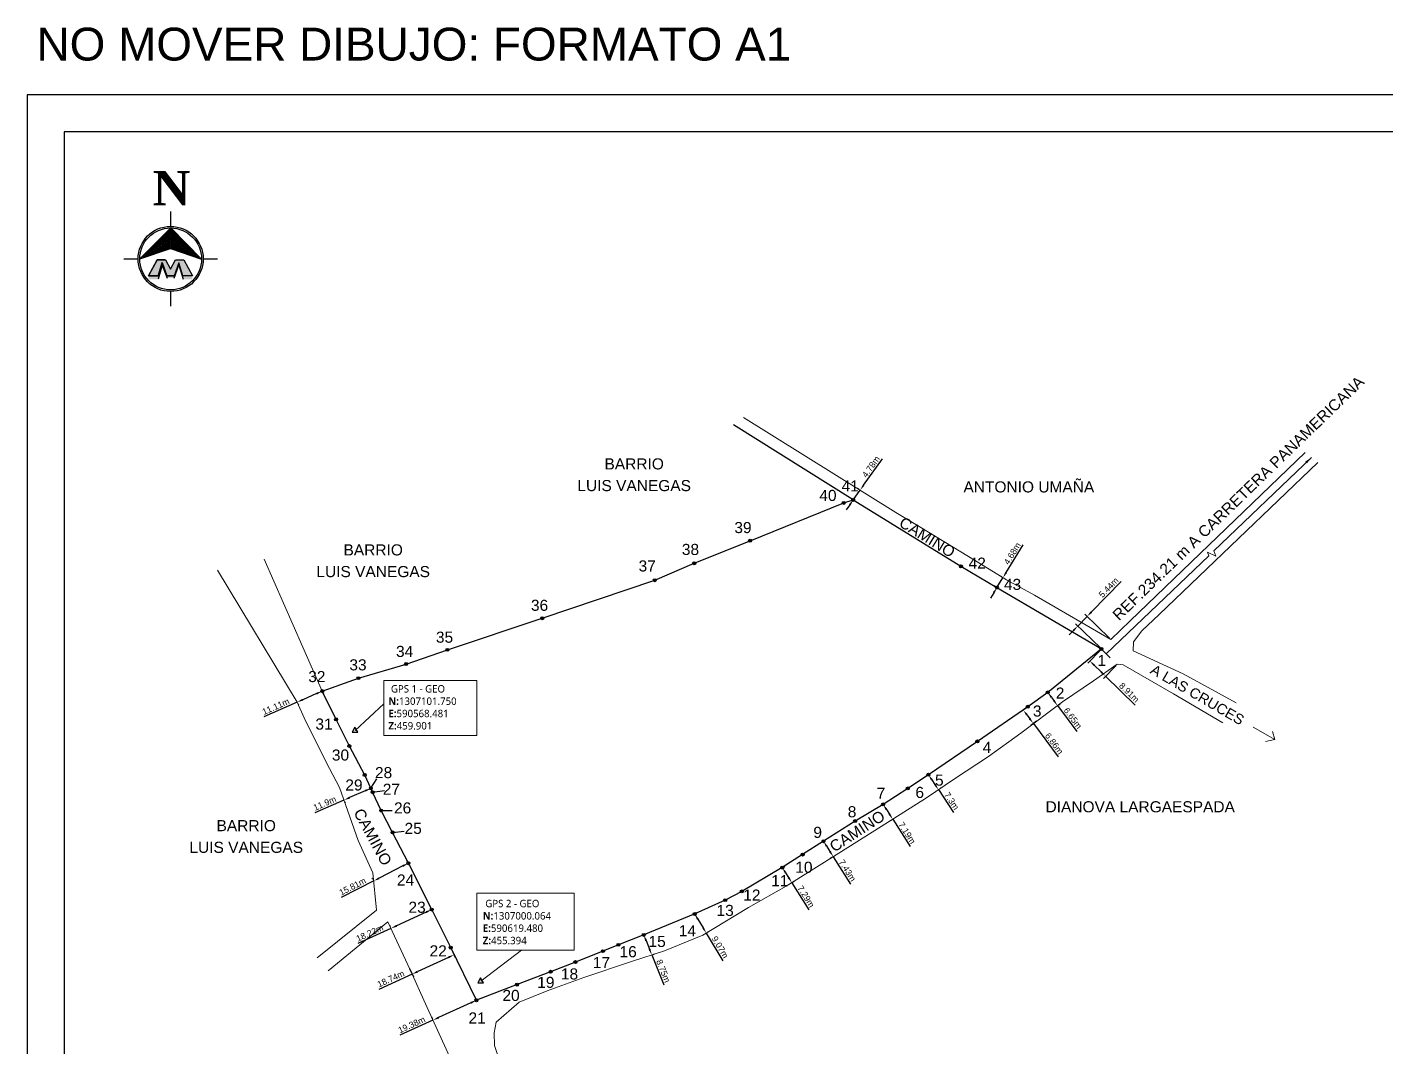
# Model space of a CAD drawing. Header units: millimetres. Extents: x 590482 to 595025, y 1306677 to 1308289.
# Drawn here: x 592229 to 592781, y 1307744 to 1308158 of the extents above; entities that cross this region are included whole.
import ezdxf
from ezdxf.enums import TextEntityAlignment as Align

# ---------------------------------------------------------------- set-up
doc = ezdxf.new("R2010")
doc.units = ezdxf.units.MM
doc.header["$PDMODE"] = 32
doc.header["$PDSIZE"] = 1.2
for name, color, linetype in [('0 - TEXTO', 5, 'Continuous'), ('CERCO', 6, 'Continuous'), ('CIRCULO', 1, 'Continuous'), ('CVL_CUADCON_TX', 2, 'Continuous'), ('MOJONES GEODESICOS', 7, 'Continuous'), ('NORTE', 1, 'Continuous'), ('TEXTOS', 2, 'Continuous')]:
    doc.layers.add(name, color=color, linetype=linetype)
for name, color, linetype, lineweight in [('_TEXTO', 3, 'Continuous', 25), ('COTAS', 40, 'Continuous', 5), ('PUNTOS PI MATRIZ', 2, 'Continuous', 5)]:
    doc.layers.add(name, color=color, linetype=linetype, lineweight=lineweight)
doc.styles.add('CRISTHIAM', font='timesbd.ttf', dxfattribs={"height": 0.428625})
doc.styles.add('CURVAS', font='arial.ttf', dxfattribs={"height": 1})
doc.styles.add('PUNTOS PI', font='arial.ttf', dxfattribs={"height": 2})
doc.styles.add('ROTULOS PI', font='arial.ttf', dxfattribs={"height": 3.5})
doc.styles.get("Standard").update_dxf_attribs({"font": 'arial.ttf'})
doc.dimstyles.new('Annotative', dxfattribs={"dimscale": 0, "dimtxt": 2.5, "dimasz": 2.5, "dimexe": 1.25, "dimexo": 0.625, "dimtad": 1, "dimtxsty": 'Standard', "dimcen": 2.5, "dimadec": 0, "dimazin": 0, "dimtfac": 1, "dimtmove": 0, "dimatfit": 3, "dimfxl": 1, "dimarcsym": 0})

# ---------------------------------------------------------------- blocks, each defined once
blk = doc.blocks.new('AeccTickTriangle')
at = {"color": 0, "linetype": 'ByBlock', "lineweight": -2}
blk.add_lwpolyline([(0, 0.67), (-0.58, -0.33), (0.58, -0.33)], close=True, dxfattribs=at)
at = {"color": 0, "linetype": 'ByBlock', "lineweight": -2, "const_width": 0.0625}
blk.add_lwpolyline([(-0.03, 0, 1), (0.03, 0, 1)], format="xyb", close=True, dxfattribs=at)
blk = doc.blocks.new('*D140')
at = {"layer": 'COTAS', "color": 0, "lineweight": -2, "transparency": 16777216}
for p, q in [((592568.94, 1307972.23), (592576.56, 1307983)), ((592564.23, 1307966.65), (592563.72, 1307967.01)), ((592564.74, 1307966.29), (592567.5, 1307970.19)), ((592566.99, 1307970.55), (592566.48, 1307970.91)), ((592563.3, 1307964.25), (592561.85, 1307962.21))]:
    blk.add_line(p, q, dxfattribs=at)
at = {"layer": 'COTAS', "color": 0, "transparency": 16777216}
for points in [[(592568.6, 1307972.47), (592569.28, 1307971.99), (592567.5, 1307970.19)], [(592562.96, 1307964.49), (592563.64, 1307964.01), (592564.74, 1307966.29)]]:
    blk.add_solid(points, dxfattribs=at)
at = {"layer": 'Defpoints', "color": 0, "transparency": 16777216}
for p in [(592564.74, 1307966.29), (592567.5, 1307970.19), (592567.5, 1307970.19)]:
    blk.add_point(p, dxfattribs=at)
at = {"layer": 'COTAS', "color": 0, "transparency": 16777216, "insert": (592571.92, 1307979.73), "char_height": 2.5, "attachment_point": 5, "rotation": 54.7112}
blk.add_mtext('4.78m', dxfattribs=at)
blk = doc.blocks.new('*D137')
at = {"layer": 'COTAS', "color": 0, "lineweight": -2, "transparency": 16777216}
for p, q in [((592661.38, 1307920.78), (592673.42, 1307933.19)), ((592655.85, 1307915.09), (592659.64, 1307918.99)), ((592668.78, 1307910.12), (592658.74, 1307919.86)), ((592654.11, 1307913.29), (592652.37, 1307911.5)), ((592665, 1307906.21), (592654.96, 1307915.96))]:
    blk.add_line(p, q, dxfattribs=at)
at = {"layer": 'COTAS', "color": 0, "transparency": 16777216}
for points in [[(592661.08, 1307921.07), (592661.68, 1307920.49), (592659.64, 1307918.99)], [(592653.81, 1307913.58), (592654.41, 1307913), (592655.85, 1307915.09)]]:
    blk.add_solid(points, dxfattribs=at)
at = {"layer": 'Defpoints', "color": 0, "transparency": 16777216}
for p in [(592659.64, 1307918.99), (592665.44, 1307905.78), (592669.23, 1307909.68, -3.13)]:
    blk.add_point(p, dxfattribs=at)
at = {"layer": 'COTAS', "color": 0, "transparency": 16777216, "insert": (592668.37, 1307930.71), "char_height": 2.5, "attachment_point": 5, "rotation": 45.8522}
blk.add_mtext('5.44m', dxfattribs=at)
blk = doc.blocks.new('*D160')
at = {"layer": 'COTAS', "color": 0, "lineweight": -2, "transparency": 16777216}
for p, q in [((592665.01, 1307905.33), (592659.86, 1307900.01)), ((592662.53, 1307899.17), (592665.34, 1307896.45)), ((592671.41, 1307899.13), (592666.26, 1307893.81)), ((592667.13, 1307894.71), (592679.2, 1307883.03))]:
    blk.add_line(p, q, dxfattribs=at)
at = {"layer": 'COTAS', "color": 0, "transparency": 16777216}
for points in [[(592662.82, 1307899.47), (592662.24, 1307898.87), (592660.73, 1307900.91)], [(592665.63, 1307896.75), (592665.05, 1307896.15), (592667.13, 1307894.71)]]:
    blk.add_solid(points, dxfattribs=at)
at = {"layer": 'Defpoints', "color": 0, "transparency": 16777216}
for p in [(592665.44, 1307905.78), (592667.13, 1307894.71), (592671.85, 1307899.58, -460.62)]:
    blk.add_point(p, dxfattribs=at)
at = {"layer": 'COTAS', "color": 0, "transparency": 16777216, "insert": (592676.71, 1307888.08), "char_height": 2.5, "attachment_point": 5, "rotation": 315.9262}
blk.add_mtext('8.91m', dxfattribs=at)
blk = doc.blocks.new('*D138')
at = {"layer": 'COTAS', "color": 0, "lineweight": -2, "transparency": 16777216}
for p, q in [((592626.79, 1307936.82), (592633.69, 1307948.06)), ((592623.03, 1307930.7), (592625.48, 1307934.69)), ((592624.95, 1307935.02), (592624.42, 1307935.34)), ((592621.72, 1307928.57), (592620.42, 1307926.44)), ((592622.5, 1307931.03), (592621.97, 1307931.36))]:
    blk.add_line(p, q, dxfattribs=at)
at = {"layer": 'COTAS', "color": 0, "transparency": 16777216}
for points in [[(592626.43, 1307937.04), (592627.14, 1307936.6), (592625.48, 1307934.69)], [(592621.37, 1307928.79), (592622.08, 1307928.35), (592623.03, 1307930.7)]]:
    blk.add_solid(points, dxfattribs=at)
at = {"layer": 'Defpoints', "color": 0, "transparency": 16777216}
for p in [(592625.48, 1307934.69, -3.13), (592625.48, 1307934.69), (592623.03, 1307930.7)]:
    blk.add_point(p, dxfattribs=at)
at = {"layer": 'COTAS', "color": 0, "transparency": 16777216, "insert": (592629.27, 1307944.5), "char_height": 2.5, "attachment_point": 5, "rotation": 58.4499}
blk.add_mtext('4.68m', dxfattribs=at)
blk = doc.blocks.new('*D141')
at = {"layer": 'COTAS', "color": 0, "lineweight": -2, "transparency": 16777216}
for p, q in [((592339.05, 1307884.2), (592325.5, 1307878.25)), ((592339.3, 1307883.63), (592339.55, 1307883.05)), ((592346.94, 1307887.66), (592341.34, 1307885.2)), ((592349.48, 1307888.09), (592349.73, 1307887.52))]:
    blk.add_line(p, q, dxfattribs=at)
at = {"layer": 'COTAS', "color": 0, "transparency": 16777216}
for points in [[(592346.77, 1307888.04), (592347.11, 1307887.28), (592349.23, 1307888.66)], [(592341.17, 1307885.58), (592341.51, 1307884.82), (592339.05, 1307884.2)]]:
    blk.add_solid(points, dxfattribs=at)
at = {"layer": 'Defpoints', "color": 0, "transparency": 16777216}
for p in [(592349.23, 1307888.66, -460.62), (592339.05, 1307884.2, -460.62), (592339.05, 1307884.2)]:
    blk.add_point(p, dxfattribs=at)
at = {"layer": 'COTAS', "color": 0, "transparency": 16777216, "insert": (592330.38, 1307882.44), "char_height": 2.5, "attachment_point": 5, "rotation": 23.6944}
blk.add_mtext('11.11m', dxfattribs=at)
blk = doc.blocks.new('*D146')
at = {"layer": 'COTAS', "color": 0, "lineweight": -2, "transparency": 16777216}
for p, q in [((592409.54, 1307762.17), (592396.46, 1307756.2)), ((592411.55, 1307763.78), (592411.29, 1307764.35)), ((592393.92, 1307755.73), (592393.66, 1307756.3)), ((592394.18, 1307755.16), (592380.72, 1307749.02))]:
    blk.add_line(p, q, dxfattribs=at)
at = {"layer": 'COTAS', "color": 0, "transparency": 16777216}
for points in [[(592409.36, 1307762.55), (592409.71, 1307761.79), (592411.81, 1307763.21)], [(592396.28, 1307756.58), (592396.63, 1307755.82), (592394.18, 1307755.16)]]:
    blk.add_solid(points, dxfattribs=at)
at = {"layer": 'Defpoints', "color": 0, "transparency": 16777216}
for p in [(592411.81, 1307763.21), (592394.18, 1307755.16, -460.62), (592394.18, 1307755.16)]:
    blk.add_point(p, dxfattribs=at)
at = {"layer": 'COTAS', "color": 0, "transparency": 16777216, "insert": (592385.53, 1307753.3), "char_height": 2.5, "attachment_point": 5, "rotation": 24.5343}
blk.add_mtext('19.38m', dxfattribs=at)
blk = doc.blocks.new('*D145')
at = {"layer": 'COTAS', "color": 0, "lineweight": -2, "transparency": 16777216}
for p, q in [((592401.65, 1307784), (592403.24, 1307780.54)), ((592400.45, 1307780.62), (592387.98, 1307774.87)), ((592385.71, 1307773.82), (592372.27, 1307767.63)), ((592384.63, 1307776.15), (592386.23, 1307772.69))]:
    blk.add_line(p, q, dxfattribs=at)
at = {"layer": 'COTAS', "color": 0, "transparency": 16777216}
for points in [[(592400.28, 1307781), (592400.62, 1307780.25), (592402.72, 1307781.67)], [(592387.8, 1307775.25), (592388.15, 1307774.49), (592385.71, 1307773.82)]]:
    blk.add_solid(points, dxfattribs=at)
at = {"layer": 'Defpoints', "color": 0, "transparency": 16777216}
for p in [(592401.39, 1307784.57), (592384.37, 1307776.72, -460.62), (592385.71, 1307773.82)]:
    blk.add_point(p, dxfattribs=at)
at = {"layer": 'COTAS', "color": 0, "transparency": 16777216, "insert": (592377.06, 1307771.93), "char_height": 2.5, "attachment_point": 5, "rotation": 24.766}
blk.add_mtext('18.74m', dxfattribs=at)
blk = doc.blocks.new('*D144')
at = {"layer": 'COTAS', "color": 0, "lineweight": -2, "transparency": 16777216}
for p, q in [((592393.42, 1307800.59), (592393.16, 1307801.15)), ((592391.41, 1307798.97), (592379.41, 1307793.43)), ((592377.14, 1307792.39), (592363.71, 1307786.19)), ((592376.88, 1307792.96), (592376.62, 1307793.52))]:
    blk.add_line(p, q, dxfattribs=at)
at = {"layer": 'COTAS', "color": 0, "transparency": 16777216}
for points in [[(592391.24, 1307799.35), (592391.59, 1307798.59), (592393.68, 1307800.02)], [(592379.24, 1307793.81), (592379.59, 1307793.06), (592377.14, 1307792.39)]]:
    blk.add_solid(points, dxfattribs=at)
at = {"layer": 'Defpoints', "color": 0, "transparency": 16777216}
for p in [(592393.68, 1307800.02), (592377.14, 1307792.39, -460.62), (592377.14, 1307792.39)]:
    blk.add_point(p, dxfattribs=at)
at = {"layer": 'COTAS', "color": 0, "transparency": 16777216, "insert": (592368.49, 1307790.49), "char_height": 2.5, "attachment_point": 5, "rotation": 24.766}
blk.add_mtext('18.22m', dxfattribs=at)
blk = doc.blocks.new('*D151')
at = {"layer": 'COTAS', "color": 0, "lineweight": -2, "transparency": 16777216}
for p, q in [((592500.92, 1307798.56), (592501.45, 1307798.88)), ((592501.68, 1307796.09), (592503.78, 1307792.61)), ((592505.07, 1307790.47), (592511.84, 1307779.27)), ((592505.61, 1307790.79), (592506.14, 1307791.11))]:
    blk.add_line(p, q, dxfattribs=at)
at = {"layer": 'COTAS', "color": 0, "transparency": 16777216}
for points in [[(592502.03, 1307796.31), (592501.32, 1307795.88), (592500.38, 1307798.23)], [(592504.14, 1307792.82), (592503.42, 1307792.39), (592505.07, 1307790.47)]]:
    blk.add_solid(points, dxfattribs=at)
at = {"layer": 'Defpoints', "color": 0, "transparency": 16777216}
for p in [(592500.38, 1307798.23), (592505.07, 1307790.47, -460.62), (592505.07, 1307790.47)]:
    blk.add_point(p, dxfattribs=at)
at = {"layer": 'COTAS', "color": 0, "transparency": 16777216, "insert": (592510.73, 1307784.78), "char_height": 2.5, "attachment_point": 5, "rotation": 301.1332}
blk.add_mtext('9.07m', dxfattribs=at)
blk = doc.blocks.new('*D154')
at = {"layer": 'COTAS', "color": 0, "lineweight": -2, "transparency": 16777216}
for p, q in [((592552.13, 1307827.43), (592551.6, 1307827.1)), ((592553.99, 1307825.64), (592555.28, 1307823.58)), ((592556.08, 1307821.13), (592555.55, 1307820.8)), ((592556.61, 1307821.47), (592563.57, 1307810.4))]:
    blk.add_line(p, q, dxfattribs=at)
at = {"layer": 'COTAS', "color": 0, "transparency": 16777216}
for points in [[(592554.34, 1307825.87), (592553.63, 1307825.42), (592552.65, 1307827.76)], [(592555.63, 1307823.81), (592554.93, 1307823.36), (592556.61, 1307821.47)]]:
    blk.add_solid(points, dxfattribs=at)
at = {"layer": 'Defpoints', "color": 0, "transparency": 16777216}
for p in [(592552.65, 1307827.76), (592556.61, 1307821.47, -460.62), (592556.61, 1307821.47)]:
    blk.add_point(p, dxfattribs=at)
at = {"layer": 'COTAS', "color": 0, "transparency": 16777216, "insert": (592562.36, 1307815.89), "char_height": 2.5, "attachment_point": 5, "rotation": 302.1565}
blk.add_mtext('7.43m', dxfattribs=at)
blk = doc.blocks.new('*D155')
at = {"layer": 'COTAS', "color": 0, "lineweight": -2, "transparency": 16777216}
for p, q in [((592576.34, 1307842.37), (592575.81, 1307842.03)), ((592578.21, 1307840.6), (592579.39, 1307838.76)), ((592580.22, 1307836.32), (592579.69, 1307835.98)), ((592580.74, 1307836.66), (592587.8, 1307825.66))]:
    blk.add_line(p, q, dxfattribs=at)
at = {"layer": 'COTAS', "color": 0, "transparency": 16777216}
for points in [[(592578.56, 1307840.83), (592577.86, 1307840.38), (592576.86, 1307842.7)], [(592579.74, 1307838.99), (592579.04, 1307838.54), (592580.74, 1307836.66)]]:
    blk.add_solid(points, dxfattribs=at)
at = {"layer": 'Defpoints', "color": 0, "transparency": 16777216}
for p in [(592576.86, 1307842.7), (592580.74, 1307836.66, -460.62), (592580.74, 1307836.66)]:
    blk.add_point(p, dxfattribs=at)
at = {"layer": 'COTAS', "color": 0, "transparency": 16777216, "insert": (592586.55, 1307831.13), "char_height": 2.5, "attachment_point": 5, "rotation": 302.6983}
blk.add_mtext('7.19m', dxfattribs=at)
blk = doc.blocks.new('*D156')
at = {"layer": 'COTAS', "color": 0, "lineweight": -2, "transparency": 16777216}
for p, q in [((592595.75, 1307855.11), (592596.27, 1307855.46)), ((592596.62, 1307852.69), (592597.9, 1307850.78)), ((592599.29, 1307848.7), (592605.48, 1307839.45)), ((592599.81, 1307849.05), (592600.33, 1307849.39))]:
    blk.add_line(p, q, dxfattribs=at)
at = {"layer": 'COTAS', "color": 0, "transparency": 16777216}
for points in [[(592596.97, 1307852.92), (592596.27, 1307852.46), (592595.23, 1307854.77)], [(592598.25, 1307851.01), (592597.56, 1307850.54), (592599.29, 1307848.7)]]:
    blk.add_solid(points, dxfattribs=at)
at = {"layer": 'Defpoints', "color": 0, "transparency": 16777216}
for p in [(592595.23, 1307854.77), (592599.29, 1307848.7, -460.62), (592599.29, 1307848.7)]:
    blk.add_point(p, dxfattribs=at)
at = {"layer": 'COTAS', "color": 0, "transparency": 16777216, "insert": (592604.66, 1307844.09), "char_height": 2.5, "attachment_point": 5, "rotation": 303.7912}
blk.add_mtext('7.3m', dxfattribs=at)
blk = doc.blocks.new('*D159')
at = {"layer": 'COTAS', "color": 0, "lineweight": -2, "transparency": 16777216}
for p, q in [((592644.17, 1307888.5), (592644.67, 1307888.87)), ((592645.17, 1307886.12), (592646.16, 1307884.8)), ((592648.15, 1307883.17), (592648.65, 1307883.54)), ((592647.65, 1307882.79), (592655.48, 1307872.29))]:
    blk.add_line(p, q, dxfattribs=at)
at = {"layer": 'COTAS', "color": 0, "transparency": 16777216}
for points in [[(592645.5, 1307886.37), (592644.83, 1307885.87), (592643.67, 1307888.13)], [(592646.49, 1307885.04), (592645.82, 1307884.55), (592647.65, 1307882.79)]]:
    blk.add_solid(points, dxfattribs=at)
at = {"layer": 'Defpoints', "color": 0, "transparency": 16777216}
for p in [(592643.67, 1307888.13), (592647.65, 1307882.79, -460.62), (592647.65, 1307882.79)]:
    blk.add_point(p, dxfattribs=at)
at = {"layer": 'COTAS', "color": 0, "transparency": 16777216, "insert": (592653.84, 1307877.68), "char_height": 2.5, "attachment_point": 5, "rotation": 306.7109}
blk.add_mtext('6.65m', dxfattribs=at)
blk = doc.blocks.new('*D158')
at = {"layer": 'COTAS', "color": 0, "lineweight": -2, "transparency": 16777216}
for p, q in [((592635.03, 1307881.94), (592632.74, 1307880.23)), ((592635.24, 1307878.97), (592636.35, 1307877.48)), ((592639.13, 1307876.44), (592636.84, 1307874.73)), ((592637.84, 1307875.48), (592647.89, 1307862.01))]:
    blk.add_line(p, q, dxfattribs=at)
at = {"layer": 'COTAS', "color": 0, "transparency": 16777216}
for points in [[(592635.57, 1307879.22), (592634.91, 1307878.72), (592633.75, 1307880.98)], [(592636.68, 1307877.73), (592636.02, 1307877.24), (592637.84, 1307875.48)]]:
    blk.add_solid(points, dxfattribs=at)
at = {"layer": 'Defpoints', "color": 0, "transparency": 16777216}
for p in [(592635.54, 1307882.31), (592637.84, 1307875.48), (592639.63, 1307876.82, -460.62)]:
    blk.add_point(p, dxfattribs=at)
at = {"layer": 'COTAS', "color": 0, "transparency": 16777216, "insert": (592646.25, 1307867.39), "char_height": 2.5, "attachment_point": 5, "rotation": 306.7109}
blk.add_mtext('6.86m', dxfattribs=at)
blk = doc.blocks.new('*D150')
at = {"layer": 'COTAS', "color": 0, "lineweight": -2, "transparency": 16777216}
for p, q in [((592480.3, 1307789.98), (592480.88, 1307790.21)), ((592480.65, 1307787.42), (592482.05, 1307783.94)), ((592482.98, 1307781.62), (592487.85, 1307769.47)), ((592483.56, 1307781.85), (592484.14, 1307782.08))]:
    blk.add_line(p, q, dxfattribs=at)
at = {"layer": 'COTAS', "color": 0, "transparency": 16777216}
for points in [[(592481.04, 1307787.58), (592480.26, 1307787.27), (592479.72, 1307789.74)], [(592482.43, 1307784.09), (592481.66, 1307783.78), (592482.98, 1307781.62)]]:
    blk.add_solid(points, dxfattribs=at)
at = {"layer": 'Defpoints', "color": 0, "transparency": 16777216}
for p in [(592479.72, 1307789.74), (592482.98, 1307781.62), (592482.98, 1307781.62)]:
    blk.add_point(p, dxfattribs=at)
at = {"layer": 'COTAS', "color": 0, "transparency": 16777216, "insert": (592487.64, 1307775.09), "char_height": 2.5, "attachment_point": 5, "rotation": 291.8448}
blk.add_mtext('8.75m', dxfattribs=at)
blk = doc.blocks.new('*D153')
at = {"layer": 'COTAS', "color": 0, "lineweight": -2, "transparency": 16777216}
for p, q in [((592536.47, 1307817.41), (592537, 1307817.74)), ((592537.27, 1307814.96), (592538.49, 1307813.02)), ((592540.35, 1307811.24), (592540.88, 1307811.57)), ((592539.82, 1307810.91), (592546.77, 1307799.85))]:
    blk.add_line(p, q, dxfattribs=at)
at = {"layer": 'COTAS', "color": 0, "transparency": 16777216}
for points in [[(592537.62, 1307815.18), (592536.92, 1307814.74), (592535.94, 1307817.08)], [(592538.84, 1307813.25), (592538.13, 1307812.8), (592539.82, 1307810.91)]]:
    blk.add_solid(points, dxfattribs=at)
at = {"layer": 'Defpoints', "color": 0, "transparency": 16777216}
for p in [(592535.94, 1307817.08), (592539.82, 1307810.91, -460.62), (592539.82, 1307810.91)]:
    blk.add_point(p, dxfattribs=at)
at = {"layer": 'COTAS', "color": 0, "transparency": 16777216, "insert": (592545.57, 1307805.33), "char_height": 2.5, "attachment_point": 5, "rotation": 302.1565}
blk.add_mtext('7.29m', dxfattribs=at)
blk = doc.blocks.new('*D143')
at = {"layer": 'COTAS', "color": 0, "lineweight": -2, "transparency": 16777216}
for p, q in [((592381.95, 1307817.71), (592372.33, 1307812.77)), ((592383.89, 1307819.4), (592383.6, 1307819.96)), ((592370.11, 1307811.63), (592356.95, 1307804.88)), ((592369.83, 1307812.18), (592369.54, 1307812.74))]:
    blk.add_line(p, q, dxfattribs=at)
at = {"layer": 'COTAS', "color": 0, "transparency": 16777216}
for points in [[(592381.76, 1307818.08), (592382.14, 1307817.34), (592384.18, 1307818.85)], [(592372.14, 1307813.14), (592372.52, 1307812.4), (592370.11, 1307811.63)]]:
    blk.add_solid(points, dxfattribs=at)
at = {"layer": 'Defpoints', "color": 0, "transparency": 16777216}
for p in [(592384.18, 1307818.85), (592370.11, 1307811.63), (592370.11, 1307811.63)]:
    blk.add_point(p, dxfattribs=at)
at = {"layer": 'COTAS', "color": 0, "transparency": 16777216, "insert": (592361.55, 1307809.38), "char_height": 2.5, "attachment_point": 5, "rotation": 27.1725}
blk.add_mtext('15.81m', dxfattribs=at)
blk = doc.blocks.new('*D142')
at = {"layer": 'COTAS', "color": 0, "lineweight": -2, "transparency": 16777216}
for p, q in [((592366.67, 1307848.22), (592360.35, 1307845.46)), ((592369.21, 1307848.66), (592369.46, 1307848.07)), ((592358.06, 1307844.46), (592346.28, 1307839.32)), ((592358.3, 1307843.9), (592358.56, 1307843.32))]:
    blk.add_line(p, q, dxfattribs=at)
at = {"layer": 'COTAS', "color": 0, "transparency": 16777216}
for points in [[(592360.18, 1307845.84), (592360.51, 1307845.08), (592358.06, 1307844.46)], [(592366.51, 1307848.6), (592366.84, 1307847.84), (592368.97, 1307849.22)]]:
    blk.add_solid(points, dxfattribs=at)
at = {"layer": 'Defpoints', "color": 0, "transparency": 16777216}
for p in [(592368.96, 1307849.23), (592358.05, 1307844.47), (592358.06, 1307844.46)]:
    blk.add_point(p, dxfattribs=at)
at = {"layer": 'COTAS', "color": 0, "transparency": 16777216, "insert": (592350.26, 1307843.14), "char_height": 2.5, "attachment_point": 5, "rotation": 23.5645}
blk.add_mtext('11.9m', dxfattribs=at)

msp = doc.modelspace()

# ---------------------------------------------------------------- hatches: boundary and pattern name
at = {"lineweight": 30}
h = msp.add_hatch(color=5, dxfattribs=at)
h.dxf.hatch_style = 1
h.paths.add_polyline_path([(592284.227, 1308062.478), (592284.268, 1308062.618), (592286.22, 1308057.134), (592289.143, 1308057.134), (592291.045, 1308062.478), (592292.719, 1308057.134), (592296.571, 1308057.134), (592293.078, 1308063.739), (592289.673, 1308063.739), (592287.682, 1308059.911), (592285.61, 1308063.739), (592282.285, 1308063.739), (592278.792, 1308057.134), (592282.644, 1308057.134)])
at = {"lineweight": 30, "true_color": 0x2424ff}
h = msp.add_hatch(color=160, dxfattribs=at)
h.dxf.hatch_style = 1
h.paths.add_polyline_path([(592284.302, 1308061.537), (592286.274, 1308056.316), (592289.159, 1308056.316), (592291.031, 1308061.526), (592292.751, 1308055.793), (592296.571, 1308055.793), (592296.571, 1308057.134), (592292.719, 1308057.134), (592291.045, 1308062.478), (592289.143, 1308057.134), (592286.22, 1308057.134), (592284.268, 1308062.618), (592282.644, 1308057.134), (592278.792, 1308057.134), (592278.792, 1308055.793), (592282.613, 1308055.793)])
at = {"layer": 'TEXTOS'}
h = msp.add_hatch(color=7, dxfattribs=at)
h.dxf.hatch_style = 1
h.paths.add_polyline_path([(592287.722, 1308068.274), (592300.252, 1308064.014), (592287.74, 1308076.614), (592275.163, 1308064.059)])

# ---------------------------------------------------------------- linework, layer by layer
at = {"color": 5}
for p, q in [((592282.285, 1308063.739, 0.015), (592285.61, 1308063.739, 0.015)), ((592284.302, 1308061.537, 0.015), (592282.613, 1308055.793, 0.015)), ((592284.268, 1308062.618, 0.015), (592282.644, 1308057.134, 0.015)), ((592286.22, 1308057.134, 0.015), (592284.268, 1308062.618, 0.015)), ((592284.302, 1308061.537, 0.015), (592286.274, 1308056.316, 0.015)), ((592291.045, 1308062.478, 0.015), (592289.143, 1308057.134, 0.015)), ((592289.159, 1308056.316, 0.015), (592291.031, 1308061.526, 0.015)), ((592289.673, 1308063.739, 0.015), (592293.078, 1308063.739, 0.015)), ((592291.031, 1308061.526, 0.015), (592292.751, 1308055.793, 0.015)), ((592292.719, 1308057.134, 0.015), (592291.045, 1308062.478, 0.015)), ((592289.143, 1308057.134, 0.015), (592286.22, 1308057.134, 0.015))]:
    msp.add_line(p, q, dxfattribs=at)
for points in [[(593070.496, 1308130.694), (592229.496, 1308130.694), (592229.496, 1307536.694), (593070.496, 1307536.694)], [(593055.496, 1308115.694), (592244.496, 1308115.694), (592244.496, 1307551.694), (593055.496, 1307551.694)], [(592665.444, 1307905.779), (592643.672, 1307888.126), (592635.535, 1307882.312), (592615.087, 1307868.251), (592595.231, 1307854.767), (592586.869, 1307849.175), (592576.862, 1307842.704), (592565.492, 1307835.911), (592552.655, 1307827.761), (592544.191, 1307822.357), (592535.939, 1307817.077), (592519.495, 1307807.372), (592512.782, 1307803.844), (592500.383, 1307798.232), (592479.719, 1307789.744), (592469.452, 1307785.719), (592463.157, 1307783.143), (592451.956, 1307778.696), (592441.927, 1307774.768), (592428.295, 1307769.56), (592411.81, 1307763.21), (592401.385, 1307784.567), (592393.683, 1307800.019), (592384.179, 1307818.846), (592377.817, 1307831.326), (592373.152, 1307840.183), (592369.675, 1307847.652), (592368.961, 1307849.23), (592366.463, 1307854.622), (592360.251, 1307866.35), (592354.85, 1307877.211), (592349.228, 1307888.664), (592363.914, 1307893.934), (592383.284, 1307899.675), (592400.041, 1307905.426), (592438.54, 1307918.245), (592484.167, 1307933.682), (592500.232, 1307940.588), (592522.857, 1307949.723), (592560.867, 1307965.04), (592564.74, 1307966.29), (592608.448, 1307939.331), (592623.031, 1307930.701)]]:
    msp.add_lwpolyline(points, close=True)
at = {"color": 5, "elevation": 0.015}
for points in [[(592285.61, 1308063.739), (592282.285, 1308063.739), (592278.792, 1308057.134), (592282.644, 1308057.134), (592284.268, 1308062.618), (592286.22, 1308057.134), (592289.143, 1308057.134)], [(592284.227, 1308062.478), (592282.644, 1308057.134), (592278.792, 1308057.134), (592282.285, 1308063.739), (592285.61, 1308063.739), (592287.682, 1308059.911), (592289.673, 1308063.739), (592293.078, 1308063.739), (592296.571, 1308057.134), (592292.719, 1308057.134), (592291.045, 1308062.478), (592289.143, 1308057.134), (592286.22, 1308057.134), (592284.268, 1308062.618)], [(592291.045, 1308062.478), (592289.143, 1308057.134), (592286.22, 1308057.134)], [(592287.682, 1308059.911), (592289.673, 1308063.739)], [(592289.753, 1308063.739), (592293.078, 1308063.739), (592296.571, 1308057.134), (592292.719, 1308057.134)]]:
    msp.add_lwpolyline(points, dxfattribs=at)
at = {"layer": 'CERCO', "lineweight": 13}
for points, elevation in [([(592520.138, 1307999.75), (592582.006, 1307961.137), (592591.537, 1307955.517), (592611.497, 1307943.276), (592626.91, 1307933.813), (592638.223, 1307927.675), (592669.232, 1307909.681), (592677.04, 1307917.188), (592684.121, 1307923.958), (592748.057, 1307985.555)], -3.128), ([(592720.102, 1307883.959), (592698.603, 1307895.697), (592678.391, 1307904.97), (592678.418, 1307908.68), (592681.851, 1307913.196), (592688.863, 1307919.731), (592753.203, 1307981.436)], -3.782), ([(592349.228, 1307888.664), (592325.732, 1307942.202)], -460.616), ([(592306.779, 1307937.736), (592339.051, 1307884.197), (592341.842, 1307877.838), (592350.15, 1307861.132), (592352.242, 1307857.247), (592356.265, 1307849.59), (592363.763, 1307828.118), (592369.779, 1307814.876), (592371.325, 1307799.827), (592347.155, 1307780.397)], -460.616), ([(592424.431, 1307728.912), (592419.115, 1307744.817), (592418.985, 1307750.028), (592419.838, 1307754.348), (592429.089, 1307762.494), (592440.549, 1307767.113), (592455.414, 1307772.453), (592474.713, 1307778.987), (592488.081, 1307783.244), (592503.635, 1307789.601), (592522.21, 1307800.82), (592537.565, 1307809.492), (592558.924, 1307822.92), (592576.107, 1307833.681), (592594.403, 1307845.426), (592605.76, 1307853.026), (592619.622, 1307862.155), (592632.672, 1307871.623), (592649.67, 1307884.298), (592662.197, 1307892.904), (592671.846, 1307899.58), (592674.309, 1307899.402), (592694.71, 1307887.574), (592714.771, 1307875.817)], -460.616), ([(592351.667, 1307775.146), (592375.922, 1307795.032), (592385.707, 1307773.823), (592390.473, 1307763.289), (592416.228, 1307706.863)], -460.616)]:
    msp.add_lwpolyline(points, dxfattribs=dict(at, elevation=elevation))
at = {"layer": 'CERCO', "elevation": -460.616}
msp.add_lwpolyline([(592564.74, 1307966.29), (592516.094, 1307996.794)], dxfattribs=at)
at = {"layer": 'CIRCULO'}
for p, q in [((592368.961, 1307849.23), (592371.34, 1307853.069)), ((592373.152, 1307840.183), (592377.653, 1307840.183)), ((592377.817, 1307831.326), (592382.488, 1307831.906))]:
    msp.add_line(p, q, dxfattribs=at)
msp.add_lwpolyline([(592369.675, 1307847.652), (592374.55, 1307848.408)], dxfattribs=at)
for centre, radius in [((592564.74, 1307966.29), 0.602), ((592564.74, 1307966.29), 0.177), ((592560.867, 1307965.04), 0.602), ((592560.867, 1307965.04), 0.177), ((592522.857, 1307949.723), 0.602), ((592522.857, 1307949.723), 0.177), ((592500.232, 1307940.588), 0.602), ((592500.232, 1307940.588), 0.177), ((592608.448, 1307939.331), 0.602), ((592608.448, 1307939.331), 0.177), ((592484.167, 1307933.682), 0.602), ((592484.167, 1307933.682), 0.177), ((592623.031, 1307930.701), 0.602), ((592623.031, 1307930.701), 0.177), ((592438.54, 1307918.245), 0.602), ((592438.54, 1307918.245), 0.177), ((592400.041, 1307905.426), 0.602), ((592400.041, 1307905.426), 0.177), ((592665.444, 1307905.779), 0.602), ((592665.444, 1307905.779), 0.177), ((592383.284, 1307899.675), 0.602), ((592383.284, 1307899.675), 0.177), ((592363.914, 1307893.934), 0.602), ((592349.228, 1307888.664, -460.616), 0.602), ((592349.228, 1307888.664, -460.616), 0.177), ((592363.914, 1307893.934), 0.177), ((592643.672, 1307888.126), 0.602), ((592643.672, 1307888.126), 0.177), ((592354.85, 1307877.211), 0.602), ((592635.535, 1307882.312), 0.602), ((592635.535, 1307882.312), 0.177), ((592354.85, 1307877.211), 0.177), ((592360.251, 1307866.35), 0.602), ((592615.087, 1307868.251), 0.602), ((592615.087, 1307868.251), 0.177), ((592360.251, 1307866.35), 0.177), ((592366.463, 1307854.622), 0.602), ((592366.463, 1307854.622), 0.177), ((592595.231, 1307854.767), 0.602), ((592595.231, 1307854.767), 0.177), ((592368.961, 1307849.23), 0.602), ((592368.961, 1307849.23), 0.177), ((592369.675, 1307847.652), 0.602), ((592369.675, 1307847.652), 0.177), ((592586.869, 1307849.175), 0.602), ((592586.869, 1307849.175), 0.177), ((592373.152, 1307840.183), 0.602), ((592373.152, 1307840.183), 0.177), ((592576.862, 1307842.704), 0.602), ((592576.862, 1307842.704), 0.177), ((592565.492, 1307835.911), 0.602), ((592565.492, 1307835.911), 0.177), ((592377.817, 1307831.326), 0.602), ((592377.817, 1307831.326), 0.177), ((592552.655, 1307827.761), 0.602), ((592544.191, 1307822.357), 0.602), ((592544.191, 1307822.357), 0.177), ((592552.655, 1307827.761), 0.177), ((592384.179, 1307818.846), 0.602), ((592384.179, 1307818.846), 0.177), ((592535.939, 1307817.077), 0.602), ((592535.939, 1307817.077), 0.177), ((592519.495, 1307807.372), 0.602), ((592519.495, 1307807.372), 0.177), ((592393.683, 1307800.019), 0.602), ((592512.782, 1307803.844), 0.602), ((592512.782, 1307803.844), 0.177), ((592393.683, 1307800.019), 0.177), ((592500.383, 1307798.232), 0.602), ((592500.383, 1307798.232), 0.177), ((592479.719, 1307789.744), 0.602), ((592479.719, 1307789.744), 0.177), ((592401.385, 1307784.567), 0.602), ((592401.385, 1307784.567), 0.177), ((592469.452, 1307785.719), 0.602), ((592469.452, 1307785.719), 0.177), ((592451.956, 1307778.696), 0.602), ((592451.956, 1307778.696), 0.177), ((592463.157, 1307783.143), 0.602), ((592463.157, 1307783.143), 0.177), ((592441.927, 1307774.768), 0.602), ((592441.927, 1307774.768), 0.177), ((592428.295, 1307769.56), 0.602), ((592428.295, 1307769.56), 0.177), ((592411.81, 1307763.21), 0.602), ((592411.81, 1307763.21), 0.177)]:
    msp.add_circle(centre, radius, dxfattribs=at)
at = {"layer": 'COTAS', "color": 1}
for p, q in [((592711.098, 1307945.613, -1.814), (592750.63, 1307983.495, -3.455)), ((592667.414, 1307903.752), (592709.022, 1307943.624, -1.727)), ((592665.487, 1307905.734), (592668.989, 1307902.132))]:
    msp.add_line(p, q, dxfattribs=at)
at = {"layer": 'COTAS', "color": 1, "elevation": -1.727}
msp.add_lwpolyline([(592709.022, 1307943.624), (592708.491, 1307945.126), (592711.895, 1307943.433), (592711.098, 1307945.613)], dxfattribs=at)
at = {"layer": 'COTAS'}
for points in [[(592374.228, 1307892.93), (592412.023, 1307892.93), (592412.023, 1307870.671), (592374.228, 1307870.671)], [(592411.923, 1307806.668), (592451.47, 1307806.668), (592451.47, 1307783.593), (592411.923, 1307783.593)]]:
    msp.add_lwpolyline(points, close=True, dxfattribs=at)
for points in [[(592362.541, 1307872.691), (592374.228, 1307883.463)], [(592727.076, 1307874.097), (592735.849, 1307869.094)], [(592732.04, 1307868.207), (592735.849, 1307869.094), (592734.809, 1307872.309)], [(592413.566, 1307770.953), (592430.148, 1307783.593)]]:
    msp.add_lwpolyline(points, dxfattribs=at)
at = {"layer": 'COTAS', "color": 1}
msp.add_solid([(592748.127, 1307981.768, -3.455), (592748.823, 1307981.049, -3.455), (592750.63, 1307983.495, -3.455)], dxfattribs=at)
at = {"layer": 'NORTE', "color": 0}
for p, q in [((592287.72, 1308083.273, 0.003), (592287.72, 1308077.262, 0.013)), ((592268.698, 1308064.059, 0.015), (592274.515, 1308064.058, 0.015)), ((592300.922, 1308064.057, 0.015), (592306.739, 1308064.057, 0.015)), ((592287.719, 1308050.855, 0.015), (592287.719, 1308044.843, 0.025))]:
    msp.add_line(p, q, dxfattribs=at)
msp.add_circle((592287.719, 1308064.058, 0.015), 12.556, dxfattribs=at)
at = {"layer": 'TEXTOS', "color": 7, "elevation": 0.028}
msp.add_lwpolyline([(592287.74, 1308076.614), (592275.163, 1308064.059), (592287.722, 1308068.274), (592300.252, 1308064.014), (592287.74, 1308076.614)], dxfattribs=at)
for points in [[(592287.739, 1308076.19), (592276.279, 1308064.75), (592287.723, 1308068.591), (592299.14, 1308064.709)], [(592287.738, 1308075.765), (592277.396, 1308065.441), (592287.723, 1308068.907), (592298.027, 1308065.404)], [(592287.737, 1308075.341), (592278.512, 1308066.132), (592287.724, 1308069.224), (592296.915, 1308066.099)], [(592287.736, 1308074.916), (592279.629, 1308066.823), (592287.724, 1308069.54), (592295.802, 1308066.794)], [(592287.735, 1308074.492), (592280.745, 1308067.514), (592287.725, 1308069.856), (592294.69, 1308067.489)], [(592287.734, 1308074.067), (592281.862, 1308068.205), (592287.726, 1308070.173), (592293.577, 1308068.183)], [(592287.734, 1308073.643), (592282.978, 1308068.896), (592287.726, 1308070.489), (592292.465, 1308068.878)], [(592287.733, 1308073.218), (592284.094, 1308069.587), (592287.727, 1308070.806), (592291.352, 1308069.573)], [(592287.732, 1308072.794), (592285.211, 1308070.277), (592287.727, 1308071.122), (592290.24, 1308070.268)], [(592287.731, 1308072.369), (592286.327, 1308070.968), (592287.728, 1308071.438), (592289.127, 1308070.963)], [(592287.73, 1308072.096), (592287.047, 1308071.413), (592287.729, 1308071.642), (592288.411, 1308071.41)]]:
    msp.add_lwpolyline(points, close=True, dxfattribs=at)
at = {"layer": 'TEXTOS', "color": 0}
msp.add_circle((592287.719, 1308064.058, 0.015), 13.203, dxfattribs=at)

# ---------------------------------------------------------------- block references
at = {"layer": 'MOJONES GEODESICOS', "color": 0, "linetype": 'ByBlock', "lineweight": -2, "xscale": 1.999999999999998, "yscale": 1.999999999999998, "zscale": 1.999999999999998, "rotation": 1.920555555555556}
for p in [(592362.541, 1307872.691), (592413.566, 1307770.953)]:
    msp.add_blockref('AeccTickTriangle', p, dxfattribs=at)

# ---------------------------------------------------------------- texts
at = {"style": 'ROTULOS PI'}
msp.add_text('NO MOVER DIBUJO: FORMATO A1', height=13.33333, dxfattribs=at).set_placement((592233.274, 1308144.574))
at = {"layer": '0 - TEXTO', "color": 7, "transparency": 33554687, "style": 'CRISTHIAM'}
msp.add_text('N', height=14.001, dxfattribs=at).set_placement((592280.411, 1308085.788, -0.013))
at = {"layer": '_TEXTO', "style": 'PUNTOS PI'}
for s, p in [('BARRIO', (592475.824, 1307978.636)), ('LUIS VANEGAS', (592475.824, 1307969.829)), ('ANTONIO UMAÑA', (592635.991, 1307969.292, -460.616)), ('BARRIO', (592369.915, 1307943.736)), ('LUIS VANEGAS', (592369.915, 1307934.929)), ('DIANOVA LARGAESPADA', (592681.182, 1307839.487, -460.616)), ('BARRIO', (592318.395, 1307831.838)), ('LUIS VANEGAS', (592318.395, 1307823.031))]:
    msp.add_text(s, height=4.5, dxfattribs=at).set_placement(p, align=Align.CENTER)
for rotation, p in [(328.18485, (592593.571, 1307949.232)), (298.42154, (592367.769, 1307828.431)), (33.01557, (592567.559, 1307829.971))]:
    msp.add_text('CAMINO', height=4.5, rotation=rotation, dxfattribs=at).set_placement(p, align=Align.CENTER)
at = {"layer": '_TEXTO', "char_height": 3, "attachment_point": 4, "style": 'PUNTOS PI'}
for s, insert in [('{\\fRoboto Black|b0|i0|c0|p2;\\C1; GPS 1 - GEO}\\P{\\fRoboto Thin|b1|i0|c0|p2;\\C2;N:\\fRoboto Thin|b0|i0|c0|p2;1307101.750}\\P{\\fRoboto Thin|b1|i0|c0|p2;\\C3;E:\\fRoboto Thin|b0|i0|c0|p2;590568.481}\\P{\\fRoboto Thin|b1|i0|c0|p2;\\C4;Z:\\fRoboto Thin|b0|i0|c0|p2;459.901}', (592376.086, 1307882.07)), ('{\\fRoboto Black|b0|i0|c0|p2;\\C1; GPS 2 - GEO}\\P{\\fRoboto Thin|b1|i0|c0|p2;\\C2;N:\\fRoboto Thin|b0|i0|c0|p2;1307000.064}\\P{\\fRoboto Thin|b1|i0|c0|p2;\\C3;E:\\fRoboto Thin|b0|i0|c0|p2;590619.480}\\P{\\fRoboto Thin|b1|i0|c0|p2;\\C4;Z:\\fRoboto Thin|b0|i0|c0|p2;455.394}', (592414.381, 1307794.946))]:
    msp.add_mtext(s, dxfattribs=dict(at, insert=insert))
at = {"layer": 'COTAS', "color": 3, "insert": (592720.979, 1307966.946), "char_height": 4.5, "attachment_point": 5, "rotation": 44.07989, "style": 'PUNTOS PI'}
msp.add_mtext('\\A1;REF.234.21 m A CARRETERA PANAMERICANA', dxfattribs=at)
at = {"layer": 'CVL_CUADCON_TX', "style": 'CURVAS'}
msp.add_text('A LAS CRUCES', height=4.16667, rotation=329.85587, dxfattribs=at).set_placement((592684.891, 1307896.125))
at = {"layer": 'PUNTOS PI MATRIZ', "color": 2, "style": 'PUNTOS PI'}
for s, p in [('41', (592560.01, 1307969.682)), ('40', (592550.961, 1307965.83)), ('39', (592516.476, 1307952.797)), ('38', (592495.181, 1307943.918)), ('37', (592477.62, 1307937.214)), ('42', (592611.559, 1307938.358)), ('43', (592625.888, 1307929.742)), ('36', (592433.934, 1307921.249)), ('35', (592395.371, 1307908.314)), ('34', (592379.175, 1307902.546)), ('33', (592360.249, 1307897.089)), ('1', (592663.865, 1307898.881)), ('32', (592343.551, 1307892.32)), ('2', (592646.917, 1307885.624)), ('31', (592346.458, 1307873.061)), ('3', (592637.643, 1307878.345)), ('4', (592617.256, 1307863.598)), ('30', (592353.156, 1307860.487)), ('28', (592370.64, 1307853.352)), ('29', (592358.615, 1307848.333)), ('27', (592373.793, 1307846.591)), ('5', (592597.919, 1307850.318)), ('7', (592574.238, 1307844.97)), ('6', (592589.96, 1307845.313)), ('26', (592378.362, 1307839.025)), ('8', (592562.493, 1307837.472)), ('25', (592382.66, 1307830.73)), ('9', (592548.542, 1307829.118)), ('10', (592541.203, 1307814.957)), ('24', (592379.551, 1307809.784)), ('11', (592531.448, 1307809.521)), ('12', (592520.092, 1307803.644)), ('23', (592384.235, 1307798.705)), ('13', (592509.254, 1307797.434)), ('14', (592493.944, 1307789.182)), ('22', (592392.789, 1307781.02)), ('16', (592469.883, 1307780.683)), ('15', (592481.649, 1307784.844)), ('17', (592459.046, 1307776.286)), ('18', (592446.092, 1307771.649)), ('20', (592422.352, 1307762.928)), ('19', (592436.49, 1307768.228)), ('21', (592408.599, 1307753.783))]:
    msp.add_text(s, height=4.5, dxfattribs=at).set_placement(p)

# ---------------------------------------------------------------- dimensions: what is measured, and where the dimension line sits
at = {"layer": 'COTAS'}
for p1, p2, text, picture, middle in [((592564.74, 1307966.29), (592567.501, 1307970.19), '4.78m', '*D140', (592571.924, 1307979.732)), ((592623.031, 1307930.701), (592625.481, 1307934.69, -3.128), '4.68m', '*D138', (592629.273, 1307944.5)), ((592349.228, 1307888.664, -460.616), (592339.051, 1307884.197, -460.616), '11.11m', '*D141', (592330.378, 1307882.444)), ((592643.672, 1307888.126), (592647.649, 1307882.792, -460.616), '6.65m', '*D159', (592653.837, 1307877.675)), ((592595.231, 1307854.767), (592599.293, 1307848.698, -460.616), '7.3m', '*D156', (592604.662, 1307844.095)), ((592576.862, 1307842.704), (592580.744, 1307836.657, -460.616), '7.19m', '*D155', (592586.549, 1307831.135)), ((592552.655, 1307827.761), (592556.612, 1307821.467, -460.616), '7.43m', '*D154', (592562.365, 1307815.89)), ((592535.939, 1307817.077), (592539.817, 1307810.908, -460.616), '7.29m', '*D153', (592545.569, 1307805.331)), ((592500.383, 1307798.232), (592505.072, 1307790.469, -460.616), '9.07m', '*D151', (592510.729, 1307784.781)), ((592479.719, 1307789.744), (592482.976, 1307781.618), '8.75m', '*D150', (592487.641, 1307775.091))]:
    dim = msp.add_aligned_dim(p1=p1, p2=p2, distance=0, text=text, dimstyle='Annotative', dxfattribs=at)
    dim.commit()
    dim.dimension.update_dxf_attribs({"geometry": picture, "text_midpoint": middle})
for base, p1, p2, angle, text, picture, middle in [((592659.641, 1307918.99), (592665.444, 1307905.779), (592669.232, 1307909.681, -3.128), 45.85218, '5.44m', '*D137', (592669.736, 1307929.389)), ((592667.133, 1307894.712), (592665.444, 1307905.779), (592671.846, 1307899.58, -460.616), 315.92618, '8.91m', '*D160', (592675.392, 1307886.715)), ((592637.844, 1307875.48), (592635.535, 1307882.312), (592639.634, 1307876.815, -460.616), 306.71089, '6.86m', '*D158', (592644.722, 1307866.257)), ((592358.056, 1307844.463), (592368.961, 1307849.23), (592358.052, 1307844.472), 203.56447, '11.9m', '*D142', (592351.021, 1307841.394)), ((592370.109, 1307811.632), (592384.179, 1307818.846), (592370.113, 1307811.626), 207.17246, '15.81m', '*D143', (592362.417, 1307807.683)), ((592377.142, 1307792.388), (592393.683, 1307800.019), (592377.142, 1307792.388, -460.616), 204.76597, '18.22m', '*D144', (592369.29, 1307788.765)), ((592385.707, 1307773.823), (592401.385, 1307784.567), (592384.371, 1307776.717, -460.616), 204.76597, '18.74m', '*D145', (592377.855, 1307770.201)), ((592394.182, 1307755.163), (592411.81, 1307763.21), (592394.182, 1307755.163, -460.616), 204.53433, '19.38m', '*D146', (592386.316, 1307751.573))]:
    dim = msp.add_linear_dim(base=base, p1=p1, p2=p2, angle=angle, text=text, dimstyle='Annotative', dxfattribs=at)
    dim.commit()
    dim.dimension.update_dxf_attribs({"geometry": picture, "text_midpoint": middle, "dimtype": 161})

doc.saveas('drawing.dxf')
